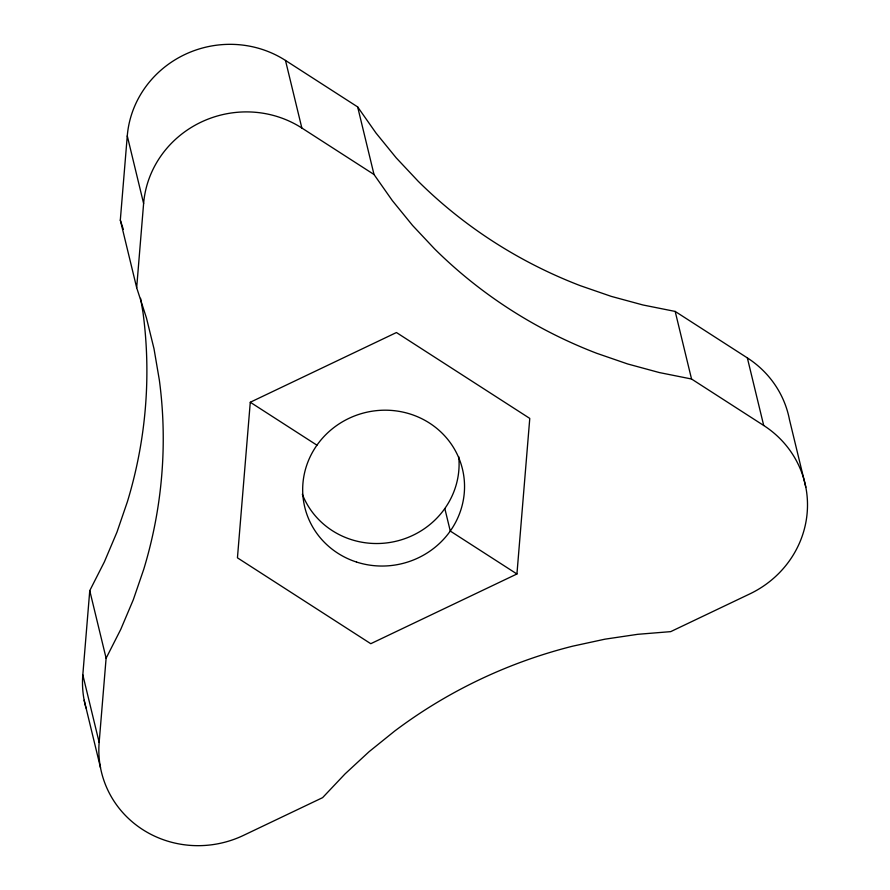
<?xml version="1.0" encoding="UTF-8"?>
<svg xmlns="http://www.w3.org/2000/svg" width="890" height="890" viewBox="0 0 890 890"><rect width="100%" height="100%" fill="white"/><g stroke="black" fill="none" stroke-linecap="round" stroke-linejoin="round"><path stroke-width="1.33" d="M86.018 708.017A101.404 97.177 -13.6 0 1 82.814 674.854L89.757 590.649L104.397 561.835L116.957 532.164L127.381 501.771A480.389 460.364 -13.6 0 0 142.99 312.468L140.576 298.317M747.355 357.902L763.709 425.487A101.404 97.177 -13.6 0 1 749.814 593.908L670.704 631.633L637.718 634.314L604.955 639.176L572.582 646.196A480.389 460.364 -13.6 0 0 394.737 731.013L369.15 751.638L345.075 773.888L322.603 797.651L243.493 835.387A101.404 97.177 -13.6 0 1 99.157 742.427L106.11 658.222L120.74 629.419L133.3 599.749L143.724 569.355A480.389 460.364 -13.6 0 0 159.343 380.052L154.003 348.747L146.438 317.908L136.671 287.693L120.317 220.119L127.27 135.903A101.404 97.177 -13.6 0 1 285.49 60.442L357.658 106.922L376.003 133.044L396.206 157.853L418.166 181.237A480.389 460.364 -13.6 0 0 580.391 285.712L611.308 296.392L642.958 304.981L675.187 311.433L747.355 357.902A101.404 97.177 -13.6 0 1 789.475 419.668L805.828 487.242M136.671 287.693L143.613 203.487L127.27 135.903M250.279 402.247L237.441 557.83L370.774 643.704L516.934 573.983L529.773 418.411L396.439 332.537L250.279 402.247L316.94 445.178M763.709 425.487L691.541 379.007L659.312 372.554L627.661 363.966L596.734 353.297A480.389 460.364 -13.6 0 1 434.509 248.811L412.56 225.437L392.357 200.628L374.011 174.496L357.658 106.922M285.49 60.442L301.844 128.015L374.011 174.496M516.934 573.983L450.273 531.052L444.822 508.524M120.317 220.119L123.298 229.309M675.187 311.433L691.541 379.007M89.757 590.649L106.11 658.222M82.814 674.854L99.157 742.427M84.172 700.219L100.526 767.792M143.613 203.487A101.404 97.177 -13.6 0 1 301.844 128.015M458.728 456.659A81.124 77.742 -13.6 0 1 396.317 541.187A81.124 77.742 -13.6 0 1 302.333 494.262M356.523 562.046A81.124 77.742 -13.6 0 0 463.201 472.49A81.124 77.742 -13.6 0 0 331.091 429.814A81.124 77.742 -13.6 0 0 356.523 562.046"/></g></svg>
